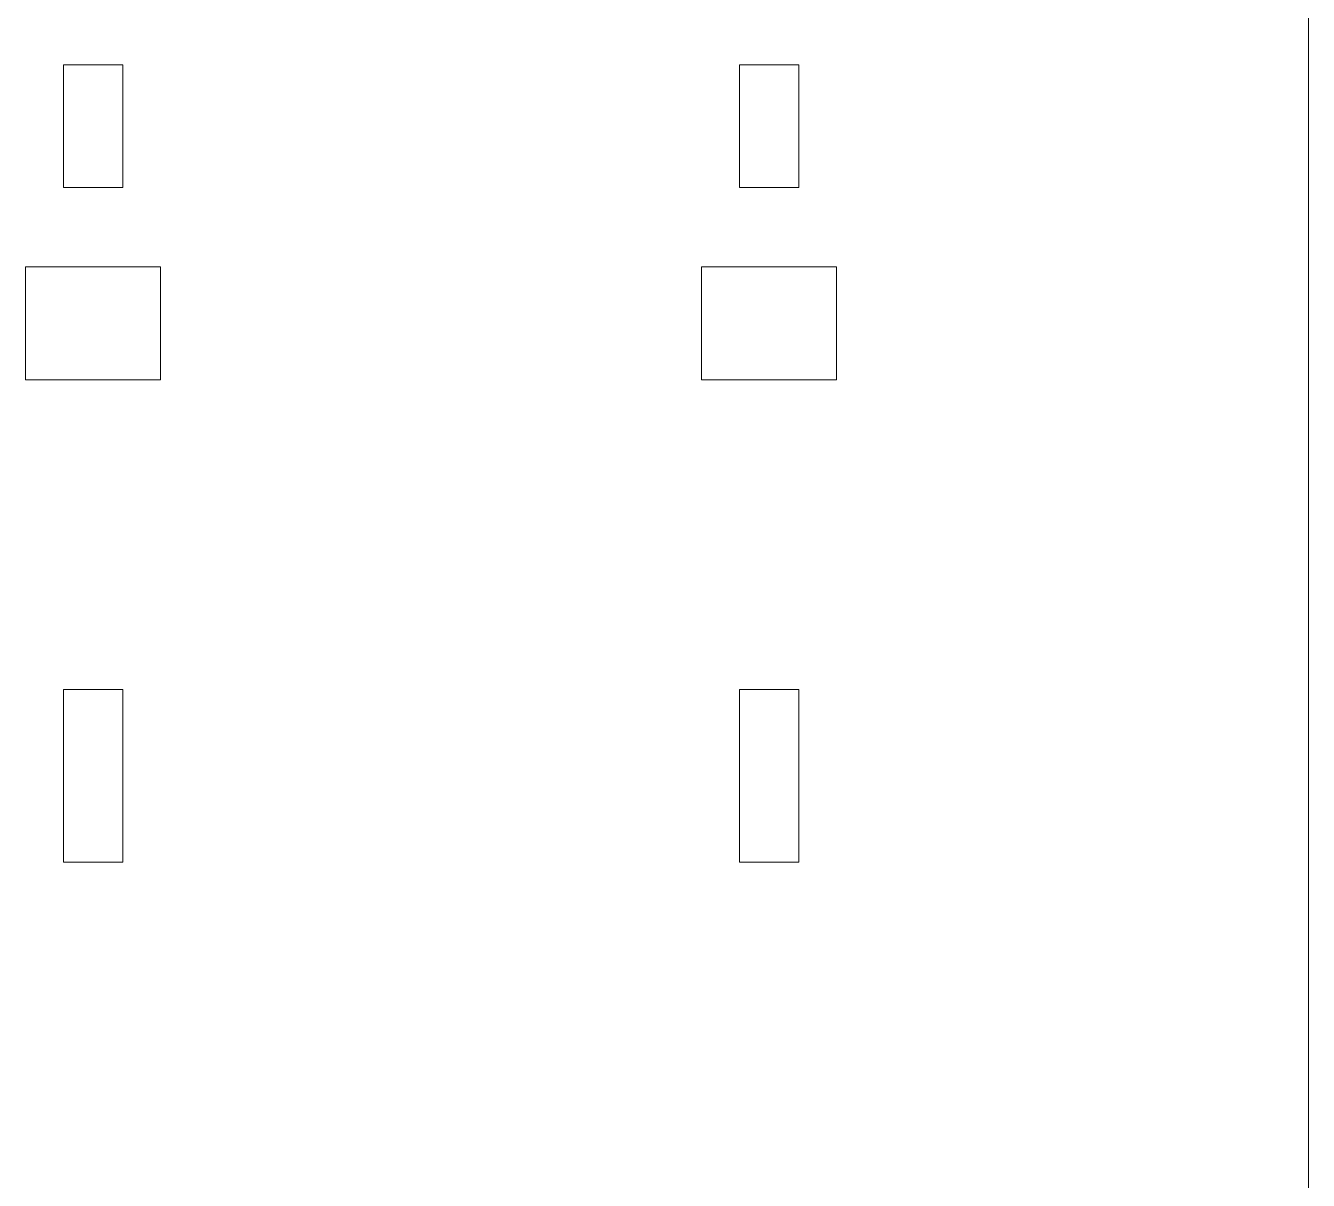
# Model space of a CAD drawing. Header units: inches. Extents: x -60.4 to -14.9, y -20.3 to 14.1.
# Drawn here: x -17.257 to -14.879, y 2.304 to 4.444 of the extents above; entities that cross this region are included whole.
import ezdxf

# ---------------------------------------------------------------- set-up
doc = ezdxf.new("R2010")
doc.units = ezdxf.units.IN
doc.header["$MEASUREMENT"] = 0
doc.layers.add('Master Desktop', color=7, linetype='Continuous', plot=False)

msp = doc.modelspace()

# ---------------------------------------------------------------- linework, layer by layer
at = {"layer": 'Master Desktop', "lineweight": 18}
msp.add_open_spline([(-14.8786, 10.7638), (-14.8786, 10.7638), (-14.8786, -11.49), (-14.8786, -11.49), (-14.8786, -11.49), (-14.8786, -11.49), (-14.8786, -11.6795), (-14.8786, -11.6795)], degree=3, knots=[0, 0, 0, 0, 0.333333, 0.333333, 0.333333, 0.333333, 1, 1, 1, 1], dxfattribs=at)
at = {"layer": 'Master Desktop', "color": 5, "lineweight": 9}
for points in [[(-17.1865, 4.1439), (-17.1865, 4.1439), (-17.0765, 4.1439), (-17.0765, 4.1439), (-17.0765, 4.1439), (-17.0765, 4.1439), (-17.0765, 4.3709), (-17.0765, 4.3709), (-17.0765, 4.3709), (-17.0765, 4.3709), (-17.1865, 4.3709), (-17.1865, 4.3709), (-17.1865, 4.3709), (-17.1865, 4.3709), (-17.1865, 4.1439), (-17.1865, 4.1439), (-17.1865, 4.1439), (-17.1865, 4.1439), (-17.1865, 4.1439), (-17.1865, 4.1439)], [(-15.9334, 4.1439), (-15.9334, 4.1439), (-15.8234, 4.1439), (-15.8234, 4.1439), (-15.8234, 4.1439), (-15.8234, 4.1439), (-15.8234, 4.3709), (-15.8234, 4.3709), (-15.8234, 4.3709), (-15.8234, 4.3709), (-15.9334, 4.3709), (-15.9334, 4.3709), (-15.9334, 4.3709), (-15.9334, 4.3709), (-15.9334, 4.1439), (-15.9334, 4.1439), (-15.9334, 4.1439), (-15.9334, 4.1439), (-15.9334, 4.1439), (-15.9334, 4.1439)], [(-17.2565, 3.7876), (-17.2565, 3.7876), (-17.0065, 3.7876), (-17.0065, 3.7876), (-17.0065, 3.7876), (-17.0065, 3.7876), (-17.0065, 3.9971), (-17.0065, 3.9971), (-17.0065, 3.9971), (-17.0065, 3.9971), (-17.2565, 3.9971), (-17.2565, 3.9971), (-17.2565, 3.9971), (-17.2565, 3.9971), (-17.2565, 3.7876), (-17.2565, 3.7876), (-17.2565, 3.7876), (-17.2565, 3.7876), (-17.2565, 3.7876), (-17.2565, 3.7876)], [(-16.0034, 3.7876), (-16.0034, 3.7876), (-15.7534, 3.7876), (-15.7534, 3.7876), (-15.7534, 3.7876), (-15.7534, 3.7876), (-15.7534, 3.9971), (-15.7534, 3.9971), (-15.7534, 3.9971), (-15.7534, 3.9971), (-16.0034, 3.9971), (-16.0034, 3.9971), (-16.0034, 3.9971), (-16.0034, 3.9971), (-16.0034, 3.7876), (-16.0034, 3.7876), (-16.0034, 3.7876), (-16.0034, 3.7876), (-16.0034, 3.7876), (-16.0034, 3.7876)], [(-17.1865, 2.894), (-17.1865, 2.894), (-17.0765, 2.894), (-17.0765, 2.894), (-17.0765, 2.894), (-17.0765, 2.894), (-17.0765, 3.2139), (-17.0765, 3.2139), (-17.0765, 3.2139), (-17.0765, 3.2139), (-17.1865, 3.2139), (-17.1865, 3.2139), (-17.1865, 3.2139), (-17.1865, 3.2139), (-17.1865, 2.894), (-17.1865, 2.894), (-17.1865, 2.894), (-17.1865, 2.894), (-17.1865, 2.894), (-17.1865, 2.894)], [(-15.9334, 2.894), (-15.9334, 2.894), (-15.8234, 2.894), (-15.8234, 2.894), (-15.8234, 2.894), (-15.8234, 2.894), (-15.8234, 3.2139), (-15.8234, 3.2139), (-15.8234, 3.2139), (-15.8234, 3.2139), (-15.9334, 3.2139), (-15.9334, 3.2139), (-15.9334, 3.2139), (-15.9334, 3.2139), (-15.9334, 2.894), (-15.9334, 2.894), (-15.9334, 2.894), (-15.9334, 2.894), (-15.9334, 2.894), (-15.9334, 2.894)]]:
    msp.add_open_spline(points, degree=3, knots=[0, 0, 0, 0, 0.166667, 0.166667, 0.166667, 0.166667, 0.333333, 0.333333, 0.333333, 0.333333, 0.5, 0.5, 0.5, 0.5, 0.666667, 0.666667, 0.666667, 0.666667, 1, 1, 1, 1], dxfattribs=at)

doc.saveas('drawing.dxf')
